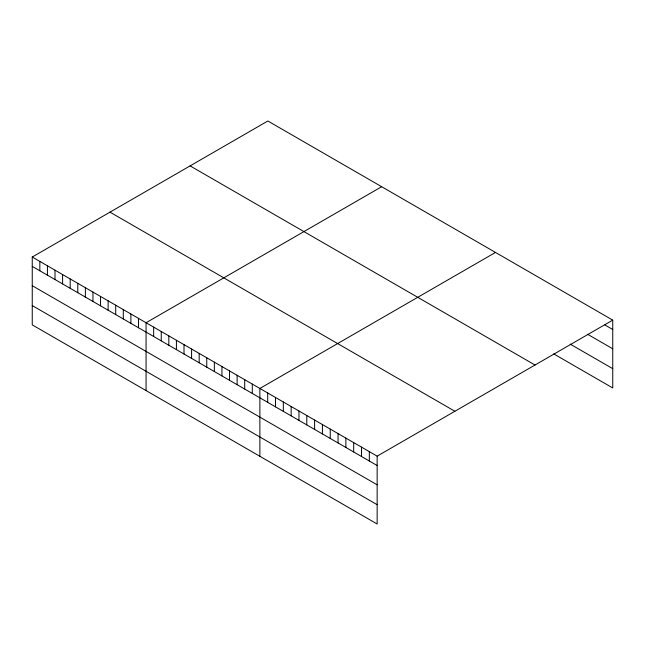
<?xml version="1.0" encoding="UTF-8"?>
<svg xmlns="http://www.w3.org/2000/svg" width="645" height="645" viewBox="0 0 645 645"><rect width="100%" height="100%" fill="white"/><g stroke="black" fill="none" stroke-linecap="round" stroke-linejoin="round"><path stroke-width="0.97" d="M32.25 257.033L377.148 456.152L377.148 523.998L32.25 324.87L32.25 257.033L267.852 121.002L612.75 320.13L612.75 387.968L553.684 353.871M381.671 186.711L146.068 322.742L146.068 390.58M495.489 252.429L259.879 388.451L259.879 456.297M377.148 456.152L612.75 320.13M604.929 324.983L612.75 329.498M587.563 334.247L612.75 348.792M570.188 344.099L612.75 368.674M190.106 165.894L535.003 365.014M109.997 212.141L454.894 411.268M32.25 266.401L377.148 465.529M32.25 285.695L377.148 484.822M32.25 305.577L377.148 504.696M369.327 451.637L369.327 461.014M361.506 447.122L361.506 456.499M353.694 442.615L353.694 451.984M345.873 438.1L345.873 447.469M338.053 433.585L338.053 442.954M330.24 429.07L330.24 438.447M322.419 424.555L322.419 433.932M314.607 420.048L314.607 429.417M306.786 415.533L306.786 424.902M298.966 411.018L298.966 420.387M291.153 406.503L291.153 415.88M283.332 401.988L283.332 411.365M275.512 397.481L275.512 406.85M267.699 392.966L267.699 402.335M252.292 384.073L252.292 393.442M244.705 379.687L244.705 389.064M237.118 375.309L237.118 384.678M229.531 370.931L229.531 380.3M221.944 366.545L221.944 375.922M214.358 362.168L214.358 371.536M206.763 357.79L206.763 367.158M199.176 353.404L199.176 362.78M191.589 349.026L191.589 358.394M184.002 344.648L184.002 354.016M176.416 340.262L176.416 349.638M168.829 335.884L168.829 345.252M161.242 331.506L161.242 340.874M153.655 327.12L153.655 336.497M138.473 318.364L138.473 327.733M130.887 313.978L130.887 323.355M123.3 309.6L123.3 318.969M115.713 305.214L115.713 314.591M108.126 300.836L108.126 310.213M100.539 296.458L100.539 305.827M92.953 292.072L92.953 301.449M85.366 287.694L85.366 297.071M77.779 283.316L77.779 292.685M70.192 278.93L70.192 288.307M62.597 274.552L62.597 283.929M55.01 270.174L55.01 279.543M47.424 265.788L47.424 275.165M39.837 261.41L39.837 270.779"/></g></svg>
